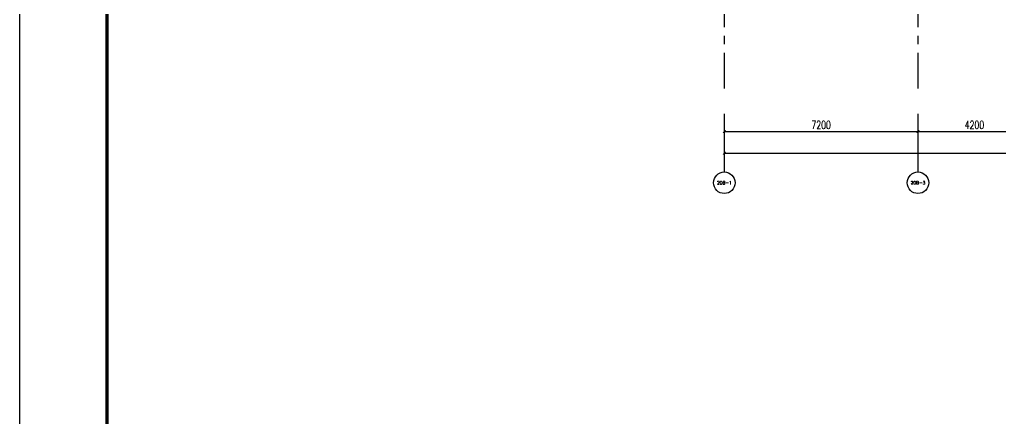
# Model space of a CAD drawing. Extents: x 296441 to 853063, y 459050 to 1117990.
# Drawn here: x 582499 to 618962, y 855595 to 870403 of the extents above; entities that cross this region are included whole.
import ezdxf
from ezdxf.enums import TextEntityAlignment as Align

# ---------------------------------------------------------------- set-up
doc = ezdxf.new("R2010")
doc.units = 0
doc.header["$LTSCALE"] = 1000
doc.linetypes.add('14-GRID$0$CENTER2', pattern=[28.575, 19.05, -3.175, 3.175, -3.175])
for name, color, linetype in [('14-GRID$0$G-GRID', 9, '14-GRID$0$CENTER2'), ('AXIS', 3, 'Continuous'), ('AXIS_TEXT', 7, 'Continuous'), ('G-GRID-IDEN', 4, 'Continuous'), ('G-GRID-TEXT', 33, 'Continuous'), ('PUB_DIM', 3, 'Continuous'), ('ZT1_通用--图框---PM、LM、DY、JD', 150, 'Continuous')]:
    doc.layers.add(name, color=color, linetype=linetype)
doc.styles.add('_TCH_AXIS', font='COMPLEX', dxfattribs={"bigfont": 'GBCBIG'})
doc.styles.add('_TCH_DIM_T3', font='SIMPLEX', dxfattribs={"width": 0.705882, "bigfont": 'GBCBIG'})
doc.styles.add('GOA_04_COMPLEX_1.00', font='complex.shx')
doc.styles.add('ZT_图框1', font='ROMANS', dxfattribs={"width": 0.8, "bigfont": 'CHINESE'})
doc.dimstyles.new('_TCH_ARCH&&100', dxfattribs={"dimtxt": 297.5, "dimasz": 100, "dimexe": 250, "dimexo": 300, "dimgap": 100, "dimtad": 1, "dimdec": 0, "dimzin": 0, "dimdsep": 46, "dimtxsty": '_TCH_DIM_T3', "dimblk": 'ARCHTICK', "dimcen": 0.09, "dimclrt": 7, "dimazin": 2, "dimtfac": 1, "dimtdec": 0, "dimtix": 1, "dimtmove": 2, "dimatfit": 3, "dimfxl": 0, "dimtolj": 1, "dimtzin": 0, "dimarcsym": 0})

# ---------------------------------------------------------------- blocks, each defined once
blk = doc.blocks.new('ZT_A1标准图框')
blk.add_lwpolyline([(0, -594), (841, -594), (841, 0), (0, 0)], close=True)
at = {"const_width": 1}
blk.add_lwpolyline([(25, -584), (831, -584), (831, -10), (25, -10)], close=True, dxfattribs=at)
at = {"color": 70, "ltscale": 0.3, "style": 'ZT_图框1', "flags": 8}
for tag, width, p in [('子项名称', 0.65, (803.53, -431.64)), ('图名', 0.8, (803.53, -450.79))]:
    blk.add_attdef(tag, text='', height=3.5, dxfattribs=dict(at, width=width)).set_placement(p, align=Align.MIDDLE)
at = {"color": 70, "style": 'ZT_图框1', "width": 0.7, "flags": 8}
for tag, p in [('比例', (823.26, -510.32)), ('版本', (823.22, -517.8)), ('图号', (809.52, -525.31))]:
    blk.add_attdef(tag, text='', height=2.8, dxfattribs=at).set_placement(p, align=Align.MIDDLE)
blk = doc.blocks.new('_ArchTick')
at = {"color": 0, "linetype": 'ByBlock', "const_width": 0.4}
blk.add_lwpolyline([(-0.5, -0.5), (0.5, 0.5)], dxfattribs=at)
blk = doc.blocks.new('*D2155')
at = {"layer": 'Defpoints', "color": 0, "transparency": 16777216}
for p in [(608698, 867045), (668098, 867045), (668098, 865445)]:
    blk.add_point(p, dxfattribs=at)
at = {"layer": 'PUB_DIM', "color": 0, "lineweight": -2, "transparency": 16777216}
for p, q in [((608698, 866745), (608698, 865195)), ((668098, 866745), (668098, 865195)), ((608698, 865445), (668098, 865445))]:
    blk.add_line(p, q, dxfattribs=at)
at = {"layer": 'PUB_DIM', "color": 0, "lineweight": -2, "transparency": 16777216, "xscale": 100, "yscale": 100, "zscale": 100, "rotation": 180}
blk.add_blockref('_ArchTick', (608698, 865445), dxfattribs=at)
at = {"layer": 'PUB_DIM', "color": 0, "lineweight": -2, "transparency": 16777216, "xscale": 100, "yscale": 100, "zscale": 100}
blk.add_blockref('_ArchTick', (668098, 865445), dxfattribs=at)
at = {"layer": 'PUB_DIM', "color": 7, "transparency": 16777216, "insert": (638398, 865693), "char_height": 297.5, "attachment_point": 5, "style": '_TCH_DIM_T3'}
blk.add_mtext('\\A1;59400', dxfattribs=at)
blk = doc.blocks.new('*D2156')
at = {"layer": 'Defpoints', "color": 0, "transparency": 16777216}
for p in [(608698, 867045), (615898, 867045), (615898, 866245)]:
    blk.add_point(p, dxfattribs=at)
at = {"layer": 'PUB_DIM', "color": 0, "lineweight": -2, "transparency": 16777216}
for p, q in [((608698, 866745), (608698, 865995)), ((615898, 866745), (615898, 865995)), ((608698, 866245), (615898, 866245))]:
    blk.add_line(p, q, dxfattribs=at)
at = {"layer": 'PUB_DIM', "color": 0, "lineweight": -2, "transparency": 16777216, "xscale": 100, "yscale": 100, "zscale": 100, "rotation": 180}
blk.add_blockref('_ArchTick', (608698, 866245), dxfattribs=at)
at = {"layer": 'PUB_DIM', "color": 0, "lineweight": -2, "transparency": 16777216, "xscale": 100, "yscale": 100, "zscale": 100}
blk.add_blockref('_ArchTick', (615898, 866245), dxfattribs=at)
at = {"layer": 'PUB_DIM', "color": 7, "transparency": 16777216, "insert": (612298, 866493), "char_height": 297.5, "attachment_point": 5, "style": '_TCH_DIM_T3'}
blk.add_mtext('\\A1;7200', dxfattribs=at)
blk = doc.blocks.new('*D2157')
at = {"layer": 'Defpoints', "color": 0, "transparency": 16777216}
for p in [(615898, 867045), (620098, 867045), (620098, 866245)]:
    blk.add_point(p, dxfattribs=at)
at = {"layer": 'PUB_DIM', "color": 0, "lineweight": -2, "transparency": 16777216}
for p, q in [((615898, 866745), (615898, 865995)), ((620098, 866745), (620098, 865995)), ((615898, 866245), (620098, 866245))]:
    blk.add_line(p, q, dxfattribs=at)
at = {"layer": 'PUB_DIM', "color": 0, "lineweight": -2, "transparency": 16777216, "xscale": 100, "yscale": 100, "zscale": 100, "rotation": 180}
blk.add_blockref('_ArchTick', (615898, 866245), dxfattribs=at)
at = {"layer": 'PUB_DIM', "color": 0, "lineweight": -2, "transparency": 16777216, "xscale": 100, "yscale": 100, "zscale": 100}
blk.add_blockref('_ArchTick', (620098, 866245), dxfattribs=at)
at = {"layer": 'PUB_DIM', "color": 7, "transparency": 16777216, "insert": (617998, 866493), "char_height": 297.5, "attachment_point": 5, "style": '_TCH_DIM_T3'}
blk.add_mtext('\\A1;4200', dxfattribs=at)
blk = doc.blocks.new('_AXISO')
at = {"layer": 'G-GRID-IDEN'}
blk.add_circle((0, 0), 0.5, dxfattribs=at)
at = {"layer": 'G-GRID-TEXT', "style": 'GOA_04_COMPLEX_1.00', "width": 1.041667}
blk.add_attdef('A', text='', height=0.56, dxfattribs=at).set_placement((-0.25, -0.28), (0.25, -0.28), align=Align.FIT)

msp = doc.modelspace()

# ---------------------------------------------------------------- linework, layer by layer
at = {"layer": '14-GRID$0$G-GRID', "color": 8, "ltscale": 0.1}
for p, q in [((608698.5, 900603), (608698.5, 867844.6)), ((615898.5, 900603), (615898.5, 867844.6))]:
    msp.add_line(p, q, dxfattribs=at)
at = {"layer": 'AXIS'}
for p, q in [((608698.5, 866905.6), (608698.5, 864744.6)), ((615898.5, 866905.6), (615898.5, 864744.6))]:
    msp.add_line(p, q, dxfattribs=at)

# ---------------------------------------------------------------- block references
ref = msp.add_blockref('_AXISO', (608698.5, 864344.6), dxfattribs=dict(at, xscale=800, yscale=800, zscale=800))
ref.add_attrib('A', '20B-1', dxfattribs={"layer": 'AXIS_TEXT', "height": 118.49, "style": '_TCH_AXIS'}).set_placement((608424.8, 864285.3), (608972.1, 864285.3), align=Align.FIT)
ref = msp.add_blockref('_AXISO', (615898.5, 864344.6), dxfattribs=dict(at, xscale=800, yscale=800, zscale=800))
ref.add_attrib('A', '20B-3', dxfattribs={"layer": 'AXIS_TEXT', "height": 112.93, "style": '_TCH_AXIS'}).set_placement((615624.2, 864288.1), (616172.7, 864288.1), align=Align.FIT)
at = {"layer": 'ZT1_通用--图框---PM、LM、DY、JD', "ltscale": 10, "xscale": 130, "yscale": 130, "zscale": 130}
msp.add_blockref('ZT_A1标准图框', (582499.1, 922370), dxfattribs=at)

# ---------------------------------------------------------------- dimensions: what is measured, and where the dimension line sits
at = {"layer": 'PUB_DIM'}
for p1, p2, distance, picture, middle in [((608698.5, 867044.6), (668098.5, 867044.6), -1600, '*D2155', (638398.5, 865693.3)), ((608698.5, 867044.6), (615898.5, 867044.6), -800, '*D2156', (612298.5, 866493.3)), ((615898.5, 867044.6), (620098.5, 867044.6), -800, '*D2157', (617998.5, 866493.3))]:
    dim = msp.add_aligned_dim(p1=p1, p2=p2, distance=distance, dimstyle='_TCH_ARCH&&100', dxfattribs=at)
    dim.commit()
    dim.dimension.update_dxf_attribs({"geometry": picture, "text_midpoint": middle})

doc.saveas('drawing.dxf')
